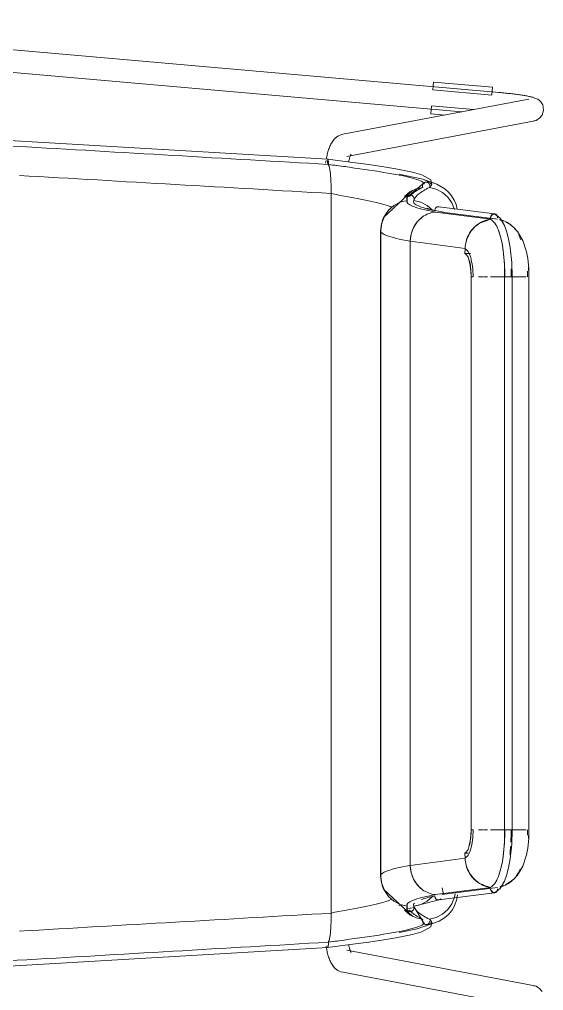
# Model space of a CAD drawing. Header units: millimetres. Extents: x 79795 to 317870, y -36033 to 97293.
# Drawn here: x 228216 to 228495, y 23575 to 24092 of the extents above; entities that cross this region are included whole.
import ezdxf

# ---------------------------------------------------------------- set-up
doc = ezdxf.new("R2010")
doc.units = ezdxf.units.MM
doc.header["$MEASUREMENT"] = 0
doc.layers.add('I-FURN', color=8, linetype='CONTINUOUS', lineweight=9)

msp = doc.modelspace()

# ---------------------------------------------------------------- linework, layer by layer
at = {"layer": 'I-FURN'}
for p, q in [((228471.73, 24053.52), (228028.41, 24092.46)), ((228027.36, 24080.51), (228451.86, 24043.22)), ((228436.54, 24057.05), (228436.72, 24059.09)), ((228436.72, 24059.09), (228468.13, 24056.33)), ((228436.34, 24054.86), (228467.76, 24052.1)), ((228436.36, 24054.98), (228436.54, 24057.05)), ((228467.95, 24054.29), (228467.77, 24052.22)), ((228468.13, 24056.33), (228467.95, 24054.29)), ((228471.89, 24053.5), (228471.73, 24053.52)), ((228472.64, 24053.43), (228471.89, 24053.5)), ((228473.39, 24053.36), (228472.64, 24053.43)), ((228474.14, 24053.29), (228473.39, 24053.36)), ((228474.89, 24053.22), (228474.14, 24053.29)), ((228475.63, 24053.14), (228474.89, 24053.22)), ((228476.36, 24053.06), (228475.63, 24053.14)), ((228477.08, 24052.98), (228476.36, 24053.06)), ((228477.8, 24052.9), (228477.08, 24052.98)), ((228478.51, 24052.82), (228477.8, 24052.9)), ((228479.21, 24052.73), (228478.51, 24052.82)), ((228479.9, 24052.65), (228479.21, 24052.73)), ((228480.57, 24052.56), (228479.9, 24052.65)), ((228481.24, 24052.47), (228480.57, 24052.56)), ((228481.89, 24052.39), (228481.24, 24052.47)), ((228482.52, 24052.3), (228481.89, 24052.39)), ((228487.58, 24050.04), (228388.29, 24031.22)), ((228483.14, 24052.21), (228482.52, 24052.3)), ((228483.74, 24052.11), (228483.14, 24052.21)), ((228484.33, 24052.02), (228483.74, 24052.11)), ((228484.9, 24051.93), (228484.33, 24052.02)), ((228485.45, 24051.84), (228484.9, 24051.93)), ((228485.98, 24051.74), (228485.45, 24051.84)), ((228486.5, 24051.65), (228485.98, 24051.74)), ((228486.99, 24051.55), (228486.5, 24051.65)), ((228487.47, 24051.46), (228486.99, 24051.55)), ((228487.93, 24051.36), (228487.47, 24051.46)), ((228488.37, 24051.26), (228487.93, 24051.36)), ((228488.8, 24051.16), (228488.37, 24051.26)), ((228489.21, 24051.06), (228488.8, 24051.16)), ((228489.62, 24050.95), (228489.21, 24051.06)), ((228490.01, 24050.84), (228489.62, 24050.95)), ((228490.41, 24050.71), (228490.01, 24050.84)), ((228490.81, 24050.57), (228490.41, 24050.71)), ((228491.24, 24050.4), (228490.81, 24050.57)), ((228491.71, 24050.19), (228491.24, 24050.4)), ((228492.27, 24049.88), (228491.71, 24050.19)), ((228492.98, 24049.4), (228492.27, 24049.88)), ((228493.89, 24048.55), (228492.98, 24049.4)), ((228494.93, 24046.89), (228493.89, 24048.55)), ((228435.23, 24042.18), (228435.41, 24044.22)), ((228435.23, 24042.18), (228443.13, 24041.49)), ((228435.41, 24044.22), (228435.59, 24046.29)), ((228458.21, 24044.42), (228435.6, 24046.41)), ((228494.58, 24041.38), (228495.41, 24044.13)), ((228495.41, 24044.13), (228494.93, 24046.89)), ((228380.45, 24018.03), (228048.54, 24037.32)), ((228390.53, 24019.43), (228489.82, 24038.25)), ((228490.23, 24038.33), (228489.82, 24038.25)), ((228490.75, 24038.47), (228490.23, 24038.33)), ((228491.37, 24038.68), (228490.75, 24038.47)), ((228492.17, 24039.06), (228491.37, 24038.68)), ((228493.25, 24039.81), (228492.17, 24039.06)), ((228494.58, 24041.38), (228493.25, 24039.81)), ((228382.28, 24026.51), (228381.99, 24025.97)), ((228382.6, 24027.05), (228382.28, 24026.51)), ((228382.96, 24027.59), (228382.6, 24027.05)), ((228383.36, 24028.12), (228382.96, 24027.59)), ((228383.82, 24028.65), (228383.36, 24028.12)), ((228384.34, 24029.17), (228383.82, 24028.65)), ((228384.93, 24029.68), (228384.34, 24029.17)), ((228385.62, 24030.16), (228384.93, 24029.68)), ((228386.41, 24030.6), (228385.62, 24030.16)), ((228387.31, 24030.96), (228386.41, 24030.6)), ((228388.29, 24031.22), (228387.31, 24030.96)), ((228380.43, 24021.9), (228380.26, 24021.27)), ((228380.61, 24022.51), (228380.43, 24021.9)), ((228380.8, 24023.12), (228380.61, 24022.51)), ((228381.01, 24023.71), (228380.8, 24023.12)), ((228381.23, 24024.29), (228381.01, 24023.71)), ((228381.47, 24024.86), (228381.23, 24024.29)), ((228381.72, 24025.42), (228381.47, 24024.86)), ((228381.99, 24025.97), (228381.72, 24025.42)), ((228379.31, 24016.51), (228379.21, 24015.78)), ((228379.42, 24017.22), (228379.31, 24016.51)), ((228379.66, 24018.62), (228379.54, 24017.93)), ((228379.8, 24019.3), (228379.66, 24018.62)), ((228379.94, 24019.97), (228379.8, 24019.3)), ((228380.09, 24020.62), (228379.94, 24019.97)), ((228380.26, 24021.27), (228380.09, 24020.62)), ((228380.24, 24016.66), (228380.23, 24016.17)), ((228380.23, 24016.17), (228380.24, 24016.66)), ((228380.23, 24016.17), (228380.23, 24015.67)), ((228380.23, 24015.67), (228380.23, 24016.17)), ((228380.24, 24016.66), (228380.26, 24017.12)), ((228380.26, 24017.11), (228380.24, 24016.66)), ((228380.26, 24017.12), (228380.3, 24017.5)), ((228380.3, 24017.49), (228380.26, 24017.11)), ((228380.3, 24017.5), (228380.34, 24017.79)), ((228380.34, 24017.78), (228380.3, 24017.49)), ((228380.39, 24017.97), (228380.34, 24017.78)), ((228380.34, 24017.79), (228380.39, 24017.97)), ((228380.45, 24018.03), (228380.39, 24017.97)), ((228380.39, 24017.97), (228380.45, 24018.03)), ((228380.45, 24018.03), (228392.3, 24016.47)), ((228380.5, 24017.96), (228380.45, 24018.03)), ((228380.45, 24018.03), (228380.5, 24017.96)), ((228380.55, 24017.76), (228380.5, 24017.96)), ((228380.5, 24017.96), (228380.55, 24017.77)), ((228380.55, 24017.77), (228380.59, 24017.47)), ((228380.59, 24017.46), (228380.55, 24017.76)), ((228380.59, 24017.47), (228380.63, 24017.08)), ((228380.63, 24017.08), (228380.59, 24017.46)), ((228380.65, 24016.62), (228380.63, 24017.08)), ((228380.63, 24017.08), (228380.65, 24016.63)), ((228380.65, 24016.63), (228380.66, 24016.13)), ((228380.66, 24016.13), (228380.65, 24016.62)), ((228380.65, 24015.63), (228380.66, 24016.13)), ((228380.66, 24016.13), (228380.65, 24015.64)), ((228391.55, 24016.88), (228391.45, 24016.39)), ((228391.65, 24017.35), (228391.55, 24016.88)), ((228391.76, 24017.8), (228391.65, 24017.35)), ((228391.86, 24018.22), (228391.76, 24017.8)), ((228391.97, 24018.61), (228391.86, 24018.22)), ((228392.08, 24018.98), (228391.97, 24018.61)), ((228392.19, 24019.32), (228392.08, 24018.98)), ((228392.29, 24019.62), (228392.19, 24019.32)), ((228392.39, 24019.89), (228392.29, 24019.62)), ((228392.3, 24016.47), (228402.23, 24015.12)), ((228392.49, 24020.12), (228392.39, 24019.89)), ((228392.58, 24020.31), (228392.49, 24020.12)), ((228392.65, 24020.47), (228392.58, 24020.31)), ((228392.7, 24020.55), (228392.65, 24020.47)), ((228392.74, 24020.63), (228392.7, 24020.55)), ((228392.76, 24020.65), (228392.74, 24020.63)), ((228380.65, 24015.64), (228380.63, 24015.16)), ((228380.63, 24015.16), (228380.65, 24015.63)), ((228381.03, 24014.26), (228380.63, 24015.16)), ((228380.63, 24015.16), (228381.03, 24014.26)), ((228381.4, 24012.51), (228381.03, 24014.26)), ((228381.03, 24014.26), (228381.4, 24012.52)), ((228381.4, 24012.52), (228381.71, 24010.05)), ((228381.71, 24010.02), (228381.4, 24012.51)), ((228402.23, 24015.12), (228410.25, 24013.94)), ((228410.25, 24013.94), (228416.57, 24012.9)), ((228416.57, 24012.9), (228425.59, 24011.1)), ((228425.59, 24011.1), (228430.58, 24009.69)), ((228381.95, 24006.92), (228381.71, 24010.02)), ((228381.71, 24010.02), (228381.95, 24006.97)), ((228382.1, 24003.38), (228381.95, 24006.92)), ((228381.95, 24006.92), (228382.1, 24003.44)), ((228422.43, 24009.19), (228418.36, 24009.92)), ((228430.95, 24007.3), (228422.43, 24009.19)), ((228430.58, 24009.69), (228435.22, 24006.92)), ((228438.57, 24004.62), (228430.95, 24007.3)), ((228432.34, 24005.73), (228432.83, 24005.79)), ((228432.83, 24005.79), (228432.34, 24005.73)), ((228432.83, 24005.79), (228433.31, 24005.71)), ((228433.31, 24005.72), (228432.83, 24005.79)), ((228435.22, 24006.92), (228435.75, 24004.74)), ((228382.16, 23999.61), (228382.1, 24003.38)), ((228382.1, 24003.38), (228382.16, 23999.69)), ((228425.78, 24001.48), (228410.08, 23986.88)), ((228431.97, 24005.59), (228422.56, 23997.47)), ((228424.11, 24000.53), (228427.43, 24002.18)), ((228427.43, 24002.18), (228424.11, 24000.54)), ((228427.43, 24002.18), (228431.05, 24002.97)), ((228431.04, 24002.97), (228427.43, 24002.18)), ((228430.95, 24004.43), (228430.86, 24003.94)), ((228430.86, 24003.94), (228430.89, 24003.44)), ((228430.87, 24003.94), (228430.96, 24004.43)), ((228430.9, 24003.44), (228430.87, 24003.94)), ((228430.89, 24003.44), (228431.04, 24002.97)), ((228431.05, 24002.97), (228430.9, 24003.44)), ((228431.16, 24004.88), (228430.95, 24004.43)), ((228430.96, 24004.43), (228431.16, 24004.88)), ((228431.16, 24004.88), (228431.48, 24005.26)), ((228431.48, 24005.26), (228431.16, 24004.88)), ((228431.48, 24005.26), (228431.88, 24005.55)), ((228431.88, 24005.55), (228431.48, 24005.26)), ((228431.7, 24005.44), (228431.92, 24005.57)), ((228431.88, 24005.55), (228432.34, 24005.73)), ((228432.34, 24005.73), (228431.88, 24005.55)), ((228433.77, 24005.52), (228433.31, 24005.72)), ((228433.31, 24005.71), (228433.77, 24005.52)), ((228433.77, 24005.52), (228434.16, 24005.22)), ((228434.16, 24005.22), (228433.77, 24005.52)), ((228434.16, 24005.22), (228434.47, 24004.83)), ((228434.47, 24004.83), (228434.16, 24005.22)), ((228434.47, 24004.83), (228434.66, 24004.38)), ((228434.66, 24004.38), (228434.47, 24004.83)), ((228434.69, 24003.39), (228434.53, 24002.92)), ((228434.53, 24002.92), (228434.7, 24003.39)), ((228438.16, 24002.01), (228434.53, 24002.92)), ((228434.66, 24004.38), (228434.74, 24003.88)), ((228434.74, 24003.89), (228434.66, 24004.38)), ((228434.74, 24003.88), (228434.69, 24003.39)), ((228434.7, 24003.39), (228434.74, 24003.89)), ((228435.75, 24004.74), (228435.45, 24003.82)), ((228441.48, 24000.27), (228438.16, 24002.01)), ((228442.69, 24002.12), (228438.57, 24004.62)), ((228444.65, 24000.38), (228442.69, 24002.12)), ((228382.16, 23616.21), (228382.16, 23999.61)), ((228382.16, 23999.61), (228382.16, 23616.21)), ((228422.66, 23995.96), (228418.94, 23995.06)), ((228424.11, 24000.54), (228421.27, 23998.14)), ((228421.27, 23998.14), (228424.11, 24000.53)), ((228422.54, 23997.42), (228422.46, 23996.93)), ((228422.46, 23996.92), (228422.54, 23997.41)), ((228422.46, 23996.93), (228422.49, 23996.43)), ((228422.5, 23996.43), (228422.46, 23996.92)), ((228422.49, 23996.43), (228422.66, 23995.96)), ((228422.66, 23995.96), (228422.5, 23996.43)), ((228422.74, 23997.87), (228422.54, 23997.42)), ((228422.54, 23997.41), (228422.74, 23997.86)), ((228422.69, 23997.77), (228422.64, 23994.89)), ((228422.74, 23997.86), (228423.06, 23998.25)), ((228423.05, 23998.25), (228422.74, 23997.87)), ((228423.46, 23998.54), (228423.05, 23998.25)), ((228423.06, 23998.25), (228423.46, 23998.54)), ((228423.46, 23998.54), (228423.92, 23998.73)), ((228423.92, 23998.73), (228423.46, 23998.54)), ((228423.92, 23998.73), (228424.41, 23998.8)), ((228424.41, 23998.8), (228423.92, 23998.73)), ((228424.41, 23998.8), (228424.9, 23998.73)), ((228424.9, 23998.73), (228424.41, 23998.8)), ((228424.9, 23998.73), (228425.36, 23998.54)), ((228425.36, 23998.54), (228424.9, 23998.73)), ((228425.36, 23998.54), (228425.76, 23998.25)), ((228425.76, 23998.25), (228425.36, 23998.54)), ((228425.76, 23998.25), (228426.08, 23997.86)), ((228426.08, 23997.87), (228425.76, 23998.25)), ((228426.28, 23997.42), (228426.08, 23997.87)), ((228426.08, 23997.86), (228426.28, 23997.41)), ((228426.32, 23996.43), (228426.16, 23995.96)), ((228426.16, 23995.96), (228426.32, 23996.43)), ((228429.88, 23995.06), (228426.16, 23995.96)), ((228426.45, 23996.64), (228426.27, 23996.2)), ((228426.36, 23996.93), (228426.28, 23997.42)), ((228426.28, 23997.41), (228426.36, 23996.92)), ((228426.32, 23996.43), (228426.36, 23996.93)), ((228426.36, 23996.92), (228426.32, 23996.43)), ((228444.31, 23997.79), (228441.48, 24000.27)), ((228446.48, 23994.71), (228444.31, 23997.79)), ((228446.33, 23998.41), (228444.65, 24000.38)), ((228447.71, 23996.21), (228446.33, 23998.41)), ((228448.74, 23993.84), (228447.71, 23996.21)), ((228412.67, 23990.8), (228410.5, 23987.67)), ((228410.51, 23987.66), (228412.68, 23990.8)), ((228415.55, 23993.31), (228412.67, 23990.8)), ((228412.68, 23990.8), (228415.55, 23993.31)), ((228415.55, 23993.31), (228418.94, 23995.06)), ((228418.94, 23995.06), (228415.55, 23993.31)), ((228433.27, 23993.31), (228429.88, 23995.06)), ((228433.24, 23991.8), (228435.68, 23991.05)), ((228436.15, 23990.8), (228433.27, 23993.31)), ((228435.68, 23991.05), (228441.97, 23989.67)), ((228437.53, 23991.28), (228437.45, 23990.78)), ((228437.45, 23990.78), (228437.48, 23990.29)), ((228437.72, 23991.73), (228437.53, 23991.28)), ((228438.02, 23992.11), (228437.72, 23991.73)), ((228438.29, 23992.33), (228438.02, 23992.11)), ((228438.84, 23992.59), (228438.4, 23992.4)), ((228439.31, 23992.66), (228438.84, 23992.59)), ((228439.78, 23992.6), (228439.31, 23992.66)), ((228439.55, 23992.65), (228469.32, 23988.79)), ((228440.22, 23992.41), (228439.78, 23992.6)), ((228447.88, 23991.19), (228446.48, 23994.71)), ((228449.4, 23991.33), (228448.74, 23993.84)), ((228410.68, 23987.98), (228408.95, 23983.52)), ((228410.5, 23987.67), (228409.14, 23984.1)), ((228409.14, 23984.1), (228410.51, 23987.66)), ((228410.08, 23986.88), (228409.38, 23984.96)), ((228430.88, 23987.19), (228428.14, 23984.7)), ((228437.64, 23989.82), (228467.34, 23985.97)), ((228441.19, 23989.8), (228470.88, 23985.95)), ((228464.91, 23986.72), (228469.69, 23986.1)), ((228469.82, 23988.43), (228472.21, 23986.54)), ((228472.21, 23986.54), (228474.51, 23982.71)), ((228408.95, 23983.52), (228408.51, 23979.77)), ((228409.14, 23984.1), (228408.66, 23980.31)), ((228408.66, 23635.52), (228408.66, 23980.31)), ((228408.66, 23980.31), (228408.66, 23635.52)), ((228408.67, 23980.31), (228409.14, 23984.1)), ((228426.06, 23981.59), (228424.74, 23978.04)), ((228428.14, 23984.7), (228426.06, 23981.59)), ((228471.56, 23979.5), (228471.37, 23980.01)), ((228474.51, 23982.71), (228475.7, 23979.55)), ((228475.31, 23984.41), (228477.58, 23983.08)), ((228477.58, 23983.08), (228479.65, 23981.41)), ((228479.65, 23981.41), (228481.49, 23979.43)), ((228408.51, 23979.77), (228408.51, 23674.97)), ((228424.74, 23978.04), (228424.26, 23974.27)), ((228472.43, 23976.67), (228471.56, 23979.5)), ((228473.24, 23973.17), (228472.43, 23976.67)), ((228475.7, 23979.55), (228476.78, 23975.5)), ((228476.78, 23975.5), (228477.65, 23970.79)), ((228481.49, 23979.43), (228484.36, 23974.71)), ((228424.26, 23974.27), (228453.54, 23970.41)), ((228424.26, 23641.56), (228424.26, 23974.27)), ((228424.26, 23974.27), (228424.26, 23641.56)), ((228453.54, 23970.41), (228453.47, 23967.69)), ((228474.07, 23967.74), (228473.24, 23973.17)), ((228477.65, 23970.79), (228478.45, 23962.9)), ((228484.36, 23974.71), (228486.38, 23968.56)), ((228456.48, 23967.69), (228453.47, 23967.69)), ((228453.47, 23967.69), (228454.33, 23967.05)), ((228454.33, 23967.05), (228455.12, 23965.7)), ((228455.12, 23965.7), (228455.79, 23963.72)), ((228474.55, 23961.75), (228474.07, 23967.74)), ((228486.38, 23968.56), (228487.03, 23965.07)), ((228487.03, 23965.07), (228487.55, 23959.86)), ((228455.79, 23963.72), (228456.3, 23961.23)), ((228456.3, 23961.23), (228456.62, 23958.38)), ((228474.63, 23955.34), (228474.55, 23961.75)), ((228478.45, 23962.9), (228478.59, 23955.34)), ((228487.55, 23959.86), (228487.63, 23955.34)), ((228456.62, 23958.38), (228456.73, 23955.34)), ((228456.73, 23955.34), (228456.73, 23660.49)), ((228456.79, 23660.49), (228456.79, 23955.34)), ((228460.64, 23955.34), (228463.11, 23955.34)), ((228463.63, 23955.34), (228465.47, 23955.34)), ((228467.1, 23955.34), (228470.65, 23955.34)), ((228474.66, 23955.34), (228470.85, 23955.34)), ((228470.85, 23955.34), (228474.66, 23955.34)), ((228474.63, 23955.34), (228474.63, 23660.49)), ((228474.74, 23955.34), (228474.64, 23955.34)), ((228474.64, 23955.34), (228478.59, 23955.34)), ((228474.97, 23955.34), (228474.74, 23955.34)), ((228475.3, 23955.34), (228474.97, 23955.34)), ((228475.71, 23955.34), (228475.3, 23955.34)), ((228476.19, 23955.34), (228475.71, 23955.34)), ((228476.69, 23955.34), (228476.19, 23955.34)), ((228477.18, 23955.34), (228476.69, 23955.34)), ((228477.63, 23955.34), (228477.18, 23955.34)), ((228478.02, 23955.34), (228477.63, 23955.34)), ((228478.33, 23955.34), (228478.02, 23955.34)), ((228478.52, 23955.34), (228478.33, 23955.34)), ((228481.38, 23955.34), (228478.35, 23955.34)), ((228478.35, 23955.34), (228481.36, 23955.34)), ((228478.59, 23955.34), (228478.52, 23955.34)), ((228478.59, 23660.49), (228478.59, 23955.34)), ((228481.53, 23955.34), (228484.11, 23955.34)), ((228484.39, 23955.34), (228486.14, 23955.34)), ((228487.33, 23955.34), (228487.61, 23955.34)), ((228487.63, 23955.34), (228487.46, 23955.34)), ((228487.63, 23660.49), (228487.63, 23955.34)), ((228408.51, 23674.97), (228408.51, 23636.06)), ((228456.73, 23660.49), (228456.62, 23657.45)), ((228463.11, 23660.49), (228460.64, 23660.49)), ((228465.47, 23660.49), (228463.63, 23660.49)), ((228470.65, 23660.49), (228467.1, 23660.49)), ((228470.85, 23660.49), (228474.66, 23660.49)), ((228474.66, 23660.49), (228470.85, 23660.49)), ((228474.55, 23654.26), (228474.63, 23660.49)), ((228474.74, 23660.49), (228474.97, 23660.49)), ((228478.59, 23660.49), (228474.74, 23660.49)), ((228474.97, 23660.49), (228475.3, 23660.49)), ((228475.3, 23660.49), (228475.71, 23660.49)), ((228475.71, 23660.49), (228476.19, 23660.49)), ((228476.19, 23660.49), (228476.69, 23660.49)), ((228476.69, 23660.49), (228477.18, 23660.49)), ((228477.18, 23660.49), (228477.63, 23660.49)), ((228477.63, 23660.49), (228478.02, 23660.49)), ((228478.02, 23660.49), (228478.33, 23660.49)), ((228478.33, 23660.49), (228478.52, 23660.49)), ((228478.35, 23660.49), (228481.38, 23660.49)), ((228481.36, 23660.49), (228478.35, 23660.49)), ((228478.45, 23652.93), (228478.59, 23660.49)), ((228478.52, 23660.49), (228478.59, 23660.49)), ((228484.11, 23660.49), (228481.53, 23660.49)), ((228486.14, 23660.49), (228484.39, 23660.49)), ((228487.61, 23660.49), (228487.33, 23660.49)), ((228487.46, 23660.49), (228487.63, 23660.49)), ((228487.55, 23655.97), (228487.63, 23660.49)), ((228456.3, 23654.6), (228455.79, 23652.11)), ((228456.62, 23657.45), (228456.3, 23654.6)), ((228474.02, 23647.7), (228474.55, 23654.26)), ((228487.03, 23650.76), (228487.55, 23655.97)), ((228454.33, 23648.77), (228453.47, 23648.13)), ((228455.12, 23650.12), (228454.33, 23648.77)), ((228455.79, 23652.11), (228455.12, 23650.12)), ((228477.65, 23645.04), (228478.45, 23652.93)), ((228486.38, 23647.26), (228487.03, 23650.76)), ((228453.54, 23645.42), (228424.26, 23641.56)), ((228453.47, 23648.13), (228455.14, 23648.13)), ((228453.47, 23648.13), (228453.54, 23645.42)), ((228472.46, 23639.25), (228473.43, 23643.69)), ((228473.43, 23643.69), (228474.02, 23647.7)), ((228476.78, 23640.32), (228477.65, 23645.04)), ((228484.36, 23641.11), (228486.38, 23647.26)), ((228424.26, 23641.56), (228424.74, 23637.79)), ((228471.37, 23635.82), (228472.46, 23639.25)), ((228475.7, 23636.28), (228476.78, 23640.32)), ((228481.49, 23636.4), (228484.36, 23641.11)), ((228408.95, 23632.31), (228408.51, 23636.06)), ((228408.66, 23635.52), (228409.14, 23631.73)), ((228409.14, 23631.73), (228408.67, 23635.52)), ((228424.74, 23637.79), (228426.06, 23634.24)), ((228426.06, 23634.24), (228428.14, 23631.13)), ((228472.21, 23629.28), (228474.51, 23633.11)), ((228474.51, 23633.11), (228475.7, 23636.28)), ((228477.58, 23632.75), (228479.65, 23634.42)), ((228479.65, 23634.42), (228481.49, 23636.4)), ((228410.68, 23627.85), (228408.95, 23632.31)), ((228410.51, 23628.16), (228409.14, 23631.73)), ((228409.14, 23631.73), (228410.5, 23628.16)), ((228410.08, 23628.95), (228409.38, 23630.87)), ((228425.78, 23614.35), (228410.08, 23628.95)), ((228410.5, 23628.16), (228412.67, 23625.02)), ((228412.68, 23625.03), (228410.51, 23628.16)), ((228428.14, 23631.13), (228430.88, 23628.64)), ((228437.64, 23626.01), (228467.34, 23629.85)), ((228470.88, 23629.88), (228441.19, 23626.03)), ((228441.97, 23626.15), (228441.28, 23629.65)), ((228464.91, 23629.1), (228467.35, 23629.42)), ((228469.82, 23627.39), (228472.21, 23629.28)), ((228475.31, 23631.42), (228477.58, 23632.75)), ((228412.67, 23625.02), (228415.55, 23622.52)), ((228415.55, 23622.52), (228412.68, 23625.03)), ((228439.62, 23623.19), (228428.01, 23620.23)), ((228433.27, 23622.52), (228436.15, 23625.02)), ((228437.48, 23625.54), (228437.45, 23625.04)), ((228437.45, 23625.04), (228437.53, 23624.55)), ((228437.53, 23624.55), (228437.72, 23624.1)), ((228437.72, 23624.1), (228438.02, 23623.72)), ((228438.02, 23623.72), (228438.4, 23623.42)), ((228438.4, 23623.42), (228438.84, 23623.23)), ((228438.84, 23623.23), (228439.31, 23623.17)), ((228439.31, 23623.17), (228439.78, 23623.23)), ((228469.32, 23627.04), (228439.55, 23623.18)), ((228439.78, 23623.23), (228440.22, 23623.42)), ((228440.22, 23623.42), (228440.61, 23623.71)), ((228446.48, 23621.12), (228447.88, 23624.63)), ((228448.25, 23626.38), (228447.88, 23624.64)), ((228447.88, 23624.63), (228448.25, 23626.38)), ((228447.93, 23620.04), (228449.22, 23623.64)), ((228449.22, 23623.64), (228449.51, 23625.91)), ((228418.94, 23620.77), (228415.55, 23622.52)), ((228415.55, 23622.52), (228418.94, 23620.76)), ((228418.94, 23620.76), (228422.66, 23619.87)), ((228424.11, 23615.3), (228421.27, 23617.69)), ((228421.27, 23617.69), (228424.11, 23615.28)), ((228422.46, 23618.9), (228422.5, 23619.4)), ((228422.49, 23619.4), (228422.46, 23618.9)), ((228422.54, 23618.41), (228422.46, 23618.9)), ((228422.46, 23618.9), (228422.54, 23618.41)), ((228422.66, 23619.87), (228422.49, 23619.4)), ((228422.5, 23619.4), (228422.66, 23619.87)), ((228422.74, 23617.96), (228422.54, 23618.41)), ((228422.54, 23618.41), (228422.74, 23617.96)), ((228422.56, 23618.36), (228426.45, 23619.19)), ((228422.69, 23618.06), (228422.64, 23620.94)), ((228423.06, 23617.58), (228422.74, 23617.96)), ((228422.74, 23617.96), (228423.05, 23617.58)), ((228423.46, 23617.29), (228423.06, 23617.58)), ((228425.76, 23617.58), (228425.36, 23617.29)), ((228426.08, 23617.96), (228425.76, 23617.58)), ((228425.76, 23617.58), (228426.08, 23617.96)), ((228426.28, 23618.41), (228426.08, 23617.96)), ((228426.08, 23617.96), (228426.28, 23618.41)), ((228428.01, 23620.23), (228426.14, 23619.9)), ((228426.16, 23619.87), (228429.88, 23620.76)), ((228426.16, 23619.87), (228426.32, 23619.4)), ((228426.32, 23619.4), (228426.16, 23619.87)), ((228431.97, 23610.23), (228426.27, 23619.62)), ((228426.36, 23618.9), (228426.28, 23618.41)), ((228426.28, 23618.41), (228426.36, 23618.9)), ((228426.32, 23619.4), (228426.36, 23618.9)), ((228426.36, 23618.9), (228426.32, 23619.4)), ((228429.88, 23620.76), (228433.27, 23622.52)), ((228441.48, 23615.55), (228444.31, 23618.04)), ((228444.31, 23618.04), (228446.48, 23621.12)), ((228444.81, 23615.6), (228446.58, 23617.77)), ((228446.58, 23617.77), (228447.93, 23620.04)), ((228381.95, 23608.91), (228382.1, 23612.45)), ((228382.1, 23612.45), (228382.16, 23616.21)), ((228382.16, 23616.14), (228382.1, 23612.44)), ((228423.05, 23617.58), (228423.46, 23617.28)), ((228423.92, 23617.1), (228423.46, 23617.29)), ((228423.46, 23617.28), (228423.92, 23617.09)), ((228424.41, 23617.03), (228423.92, 23617.1)), ((228423.92, 23617.09), (228424.41, 23617.03)), ((228427.43, 23613.65), (228424.11, 23615.29)), ((228424.11, 23615.28), (228427.43, 23613.64)), ((228424.9, 23617.1), (228424.41, 23617.03)), ((228424.41, 23617.03), (228424.9, 23617.09)), ((228425.36, 23617.29), (228424.9, 23617.1)), ((228424.9, 23617.09), (228425.36, 23617.28)), ((228425.36, 23617.28), (228425.76, 23617.58)), ((228431.05, 23612.86), (228427.43, 23613.65)), ((228427.43, 23613.64), (228431.04, 23612.86)), ((228431.04, 23612.86), (228430.89, 23612.39)), ((228430.9, 23612.39), (228431.05, 23612.86)), ((228434.53, 23612.91), (228438.16, 23613.81)), ((228434.53, 23612.91), (228434.69, 23612.44)), ((228434.7, 23612.44), (228434.53, 23612.91)), ((228438.16, 23613.81), (228441.48, 23615.55)), ((228439.74, 23611.8), (228442.56, 23613.61)), ((228442.56, 23613.61), (228444.81, 23615.6)), ((228381.71, 23605.81), (228381.95, 23608.91)), ((228381.95, 23608.86), (228381.71, 23605.8)), ((228382.1, 23612.38), (228381.95, 23608.91)), ((228418.36, 23605.9), (228428.02, 23607.81)), ((228428.02, 23607.81), (228439.74, 23611.8)), ((228430.58, 23606.13), (228435.22, 23608.9)), ((228430.89, 23612.39), (228430.86, 23611.89)), ((228430.86, 23611.89), (228430.95, 23611.39)), ((228430.87, 23611.89), (228430.9, 23612.39)), ((228430.96, 23611.4), (228430.87, 23611.89)), ((228430.95, 23611.39), (228431.16, 23610.94)), ((228431.16, 23610.95), (228430.96, 23611.4)), ((228431.48, 23610.57), (228431.16, 23610.95)), ((228431.16, 23610.94), (228431.48, 23610.57)), ((228431.88, 23610.28), (228431.48, 23610.57)), ((228431.48, 23610.57), (228431.88, 23610.28)), ((228432.34, 23610.1), (228431.88, 23610.28)), ((228431.88, 23610.28), (228432.34, 23610.09)), ((228432.83, 23610.04), (228432.34, 23610.1)), ((228432.34, 23610.09), (228432.83, 23610.03)), ((228433.31, 23610.11), (228432.83, 23610.04)), ((228432.83, 23610.03), (228433.31, 23610.11)), ((228433.77, 23610.31), (228433.31, 23610.11)), ((228433.31, 23610.11), (228433.77, 23610.3)), ((228434.16, 23610.61), (228433.77, 23610.31)), ((228433.77, 23610.3), (228434.16, 23610.6)), ((228434.47, 23610.99), (228434.16, 23610.61)), ((228434.16, 23610.6), (228434.47, 23610.99)), ((228434.66, 23611.45), (228434.47, 23610.99)), ((228434.47, 23610.99), (228434.66, 23611.45)), ((228434.74, 23611.94), (228434.66, 23611.45)), ((228434.66, 23611.45), (228434.74, 23611.94)), ((228435.22, 23608.9), (228435.75, 23611.09)), ((228435.75, 23611.09), (228435.45, 23612)), ((228381.03, 23601.57), (228381.4, 23603.31)), ((228381.4, 23603.3), (228381.03, 23601.57)), ((228381.4, 23603.31), (228381.71, 23605.81)), ((228381.71, 23605.77), (228381.4, 23603.31)), ((228410.25, 23601.89), (228416.57, 23602.93)), ((228416.57, 23602.93), (228425.59, 23604.73)), ((228425.59, 23604.73), (228430.58, 23606.13)), ((228380.45, 23597.8), (228048.54, 23578.51)), ((228379.54, 23597.9), (228379.42, 23598.61)), ((228379.66, 23597.21), (228379.54, 23597.9)), ((228379.8, 23596.53), (228379.66, 23597.21)), ((228380.26, 23598.72), (228380.3, 23598.34)), ((228380.3, 23598.33), (228380.26, 23598.71)), ((228380.3, 23598.34), (228380.34, 23598.05)), ((228380.34, 23598.04), (228380.3, 23598.33)), ((228380.39, 23597.86), (228380.45, 23597.8)), ((228380.45, 23597.8), (228380.39, 23597.86)), ((228380.45, 23597.8), (228392.3, 23599.35)), ((228380.55, 23598.06), (228380.59, 23598.36)), ((228380.59, 23598.36), (228380.55, 23598.06)), ((228380.59, 23598.36), (228380.63, 23598.75)), ((228380.63, 23598.75), (228380.59, 23598.36)), ((228380.63, 23600.66), (228381.03, 23601.57)), ((228381.03, 23601.57), (228380.63, 23600.66)), ((228380.65, 23600.19), (228380.63, 23600.66)), ((228380.63, 23600.66), (228380.65, 23600.19)), ((228380.63, 23598.75), (228380.65, 23599.2)), ((228380.65, 23599.2), (228380.63, 23598.75)), ((228380.66, 23599.7), (228380.65, 23600.19)), ((228380.65, 23600.19), (228380.66, 23599.69)), ((228380.65, 23599.2), (228380.66, 23599.7)), ((228380.66, 23599.69), (228380.65, 23599.2)), ((228391.55, 23598.94), (228391.45, 23599.44)), ((228391.65, 23598.47), (228391.55, 23598.94)), ((228391.76, 23598.03), (228391.65, 23598.47)), ((228391.86, 23597.61), (228391.76, 23598.03)), ((228391.97, 23597.21), (228391.86, 23597.61)), ((228392.08, 23596.85), (228391.97, 23597.21)), ((228392.3, 23599.35), (228402.23, 23600.71)), ((228402.23, 23600.71), (228410.25, 23601.89)), ((228379.94, 23595.86), (228379.8, 23596.53)), ((228380.09, 23595.2), (228379.94, 23595.86)), ((228380.26, 23594.56), (228380.09, 23595.2)), ((228380.43, 23593.93), (228380.26, 23594.56)), ((228380.61, 23593.31), (228380.43, 23593.93)), ((228380.8, 23592.71), (228380.61, 23593.31)), ((228381.01, 23592.12), (228380.8, 23592.71)), ((228381.23, 23591.54), (228381.01, 23592.12)), ((228489.82, 23577.58), (228390.53, 23596.4)), ((228392.19, 23596.51), (228392.08, 23596.85)), ((228392.29, 23596.21), (228392.19, 23596.51)), ((228392.39, 23595.94), (228392.29, 23596.21)), ((228392.49, 23595.71), (228392.39, 23595.94)), ((228392.58, 23595.51), (228392.49, 23595.71)), ((228392.65, 23595.36), (228392.58, 23595.51)), ((228392.7, 23595.27), (228392.65, 23595.36)), ((228392.74, 23595.2), (228392.7, 23595.27)), ((228392.76, 23595.18), (228392.74, 23595.2)), ((228381.47, 23590.97), (228381.23, 23591.54)), ((228381.72, 23590.4), (228381.47, 23590.97)), ((228381.99, 23589.85), (228381.72, 23590.4)), ((228382.28, 23589.32), (228381.99, 23589.85)), ((228382.6, 23588.78), (228382.28, 23589.32)), ((228382.96, 23588.24), (228382.6, 23588.78)), ((228383.36, 23587.71), (228382.96, 23588.24)), ((228383.82, 23587.18), (228383.36, 23587.71)), ((228384.34, 23586.66), (228383.82, 23587.18)), ((228384.93, 23586.15), (228384.34, 23586.66)), ((228385.62, 23585.66), (228384.93, 23586.15)), ((228386.41, 23585.23), (228385.62, 23585.66)), ((228387.31, 23584.86), (228386.41, 23585.23)), ((228388.29, 23584.61), (228387.31, 23584.86)), ((228388.29, 23584.61), (228487.58, 23565.79)), ((228490.23, 23577.49), (228489.82, 23577.58)), ((228490.75, 23577.36), (228490.23, 23577.49)), ((228491.37, 23577.14), (228490.75, 23577.36)), ((228492.17, 23576.77), (228491.37, 23577.14)), ((228493.25, 23576.02), (228492.17, 23576.77)), ((228494.58, 23574.44), (228493.25, 23576.02))]:
    msp.add_line(p, q, dxfattribs=at)
for centre, major_axis, ratio, start_param, end_param in [((228439.32, 23990.7), (0, 1.96), 0.955139, 5.775592, 8.064923), ((228439.33, 23974.14), (0, 15.78), 0.955139, 0.595876, 1.562553), ((228439.33, 23974.14), (0, 15.78), 0.955139, 0.354206, 0.595753), ((228439.33, 23974.14), (0, 15.78), 0.955139, 0.112537, 0.354036), ((228471.88, 23955.34), (-15.75, 0), 0.000004, 5.8107, 5.99294), ((228483.35, 23955.34), (0, 12.4), 0.287441, 4.712389, 4.950404), ((228471.88, 23660.49), (-15.75, 0), 0.000004, 0.290246, 0.472486), ((228483.35, 23660.49), (0, 12.4), 0.287441, 4.492176, 4.712389), ((228439.33, 23641.69), (0, 15.78), 0.955139, 1.579038, 2.545717), ((228439.33, 23641.69), (0, 15.78), 0.955139, 2.545839, 2.787386), ((228439.33, 23641.69), (0, 15.78), 0.955139, 2.787556, 3.029056), ((228439.32, 23625.13), (0, 1.96), 0.955139, 1.359855, 3.903556)]:
    msp.add_ellipse(centre, major_axis=major_axis, ratio=ratio, start_param=start_param, end_param=end_param, dxfattribs=at)
for points in [[(228048.64, 24034.48), (228104.04, 24031.26), (228214.8, 24024.82), (228325.4, 24018.38), (228380.63, 24015.16)], [(228389.8, 24013.99), (228386.77, 24014.37), (228383.71, 24014.76), (228380.65, 24015.15)], [(228215.92, 24009.28), (228271.38, 24006.08), (228326.8, 24002.89), (228382.16, 23999.69)], [(228437.64, 23989.82), (228432.14, 23990.84), (228424.08, 23992.89), (228422.11, 23994.93), (228422.66, 23995.96)], [(228467.34, 23985.97), (228466.1, 23985.83), (228463.72, 23985.24), (228460.38, 23983.48), (228457.54, 23980.95), (228455.35, 23977.81), (228453.94, 23974.2), (228453.58, 23971.7), (228453.54, 23970.41)], [(228461.83, 23983.99), (228463.09, 23984.69), (228464.45, 23985.09), (228465.84, 23985.43)], [(228467.19, 23986.24), (228467.17, 23986.32), (228467.15, 23986.48), (228467.15, 23986.65), (228467.16, 23986.73)], [(228467.33, 23985.77), (228468.06, 23985.42), (228469.46, 23984.11), (228471.36, 23980.41), (228472.89, 23975.34), (228474, 23969.19), (228474.63, 23962.34), (228474.7, 23957.69), (228474.66, 23955.34)], [(228472.29, 23985.49), (228472.95, 23985.33), (228473.6, 23985.13), (228474.23, 23984.89)], [(228408.67, 23980.31), (228408.57, 23980.13), (228408.51, 23979.95), (228408.51, 23979.77)], [(228483.19, 23974.94), (228482.93, 23975.9), (228482.58, 23976.83), (228482.15, 23977.72)], [(228453.55, 23970.16), (228454.67, 23969.91), (228456.83, 23966.52), (228457.8, 23959.13), (228457.86, 23955.34)], [(228456.78, 23956.18), (228456.72, 23958.96), (228456.45, 23962.1), (228455.84, 23963.72)], [(228478.04, 23959.6), (228478.08, 23958.19), (228478.09, 23956.77), (228478.06, 23955.34)], [(228487.32, 23960.31), (228487.47, 23958.73), (228487.55, 23957.05), (228487.54, 23955.34)], [(228457.86, 23660.49), (228457.83, 23658.59), (228457.57, 23654.86), (228456.61, 23650.06), (228455.21, 23646.74), (228454.11, 23645.79), (228453.55, 23645.67)], [(228455.84, 23652.11), (228456.39, 23654.17), (228456.67, 23656.88), (228456.77, 23659.65)], [(228478.06, 23660.49), (228478.1, 23658.27), (228478.07, 23656.07), (228477.96, 23653.89)], [(228487.54, 23660.49), (228487.55, 23658.91), (228487.47, 23657.41), (228487.33, 23655.98)], [(228477.82, 23651.68), (228477.71, 23650.2), (228477.56, 23648.75), (228477.38, 23647.34)], [(228453.54, 23645.42), (228453.58, 23644.12), (228453.94, 23641.62), (228455.35, 23638.02), (228457.54, 23634.88), (228460.38, 23632.35), (228463.72, 23630.58), (228466.1, 23630), (228467.34, 23629.85)], [(228408.51, 23636.06), (228408.51, 23635.88), (228408.57, 23635.7), (228408.67, 23635.52)], [(228471.3, 23635.65), (228470.73, 23634.19), (228469.46, 23631.72), (228468.06, 23630.41), (228467.33, 23630.06)], [(228465.82, 23630.31), (228464.44, 23630.63), (228463.07, 23631.13), (228461.81, 23631.83)], [(228474.22, 23630.94), (228473.57, 23630.69), (228472.89, 23630.52), (228472.21, 23630.38)], [(228437.64, 23626.01), (228432.14, 23624.99), (228424.08, 23622.94), (228422.11, 23620.89), (228422.66, 23619.87)], [(228437.52, 23625.31), (228434.55, 23624.68), (228431.76, 23624.04), (228430.09, 23623.41)], [(228419.6, 23620.43), (228419.13, 23620.37), (228418.66, 23620.32), (228418.19, 23620.26)], [(228426.58, 23621.51), (228426.01, 23620.96), (228425.87, 23620.42), (228426.16, 23619.87)], [(228382.16, 23616.14), (228326.8, 23612.94), (228271.38, 23609.74), (228215.92, 23606.55)], [(228048.64, 23581.34), (228104.04, 23584.56), (228214.8, 23591), (228325.4, 23597.44), (228380.63, 23600.66)], [(228390, 23601.86), (228386.9, 23601.47), (228383.77, 23601.07), (228380.65, 23600.68)]]:
    msp.add_open_spline(points, degree=3, dxfattribs=at)
for points, knots in [([(228431.93, 24004.8), (228431.73, 24005.2), (228430.13, 24006.63), (228421.83, 24009.06), (228403.4, 24012.11), (228388.18, 24014.15), (228380.63, 24015.16)], [0.1500588, 0.1500588, 0.1500588, 0.1500588, 0.25, 0.5, 0.75, 1, 1, 1, 1]), ([(228434.53, 24002.92), (228436.09, 24003.94), (228435.86, 24005.22), (228432.83, 24006.51), (228432.11, 24006.76)], [0, 0, 0, 0, 0.25, 0.3133981, 0.3133981, 0.3133981, 0.3133981]), ([(228423.92, 23998.09), (228424.31, 23998.54), (228425.98, 24000.17), (228428.64, 24001.8), (228431.05, 24002.97)], [0.303693, 0.303693, 0.303693, 0.303693, 0.5, 1, 1, 1, 1]), ([(228426.45, 23996.64), (228426.91, 23997.57), (228428.7, 23999.66), (228432.13, 24001.76), (228434.53, 24002.92)], [0.0974621, 0.0974621, 0.0974621, 0.0974621, 0.5, 1, 1, 1, 1]), ([(228382.16, 23999.61), (228387.55, 23998.64), (228398.33, 23996.69), (228409.04, 23994.26), (228413.29, 23992.8), (228414.44, 23992.31)], [0, 0, 0, 0, 0.25, 0.5, 0.625, 0.625, 0.625, 0.625]), ([(228437.52, 23990.51), (228433.82, 23991.31), (228427.35, 23993.12), (228425.62, 23994.93), (228426.16, 23995.96)], [0.1131048, 0.1131048, 0.1131048, 0.1131048, 0.5, 1, 1, 1, 1]), ([(228470.92, 23986.83), (228470.93, 23986.97), (228470.91, 23987.19), (228470.84, 23987.48), (228470.75, 23987.75), (228470.56, 23988.07), (228470.27, 23988.39), (228469.92, 23988.62), (228469.57, 23988.76), (228469.26, 23988.8), (228468.98, 23988.81), (228468.72, 23988.77), (228468.47, 23988.7), (228468.21, 23988.59), (228467.9, 23988.4), (228467.58, 23988.07), (228467.34, 23987.68), (228467.23, 23987.32), (228467.15, 23986.95), (228467.16, 23986.51), (228467.26, 23986.15), (228467.34, 23985.97)], [0.1111111, 0.1111111, 0.1111111, 0.1111111, 0.1666667, 0.1944444, 0.2222222, 0.2777778, 0.3333333, 0.3888889, 0.4444444, 0.4791667, 0.5138889, 0.5486111, 0.5833333, 0.6180556, 0.6527778, 0.7222222, 0.7916667, 0.8263889, 0.8611111, 0.9305556, 1, 1, 1, 1]), ([(228467.25, 23987.22), (228467.29, 23987.34), (228467.39, 23987.57), (228467.67, 23987.99), (228468.21, 23988.44), (228469.08, 23988.7), (228469.87, 23988.47), (228470.38, 23988.07), (228470.67, 23987.69), (228470.86, 23987.23), (228470.9, 23986.9), (228470.91, 23986.73)], [-0.8125, -0.8125, -0.8125, -0.8125, -0.765625, -0.71875, -0.625, -0.5, -0.375, -0.3125, -0.25, -0.1875, -0.125, -0.125, -0.125, -0.125]), ([(228481.01, 23979.69), (228480.74, 23980.09), (228479.7, 23981.46), (228477.53, 23983.47), (228474.68, 23985.08), (228472.74, 23985.55), (228471.98, 23985.71)], [0.434972, 0.434972, 0.434972, 0.434972, 0.5, 0.6666667, 0.8333333, 0.9407177, 0.9407177, 0.9407177, 0.9407177]), ([(228454.09, 23973.94), (228454.42, 23975.18), (228455.84, 23978.7), (228458.31, 23982), (228460.46, 23983.14)], [-0.8333333, -0.8333333, -0.8333333, -0.8333333, -0.6666667, -0.3333333, -0.3333333, -0.3333333, -0.3333333]), ([(228408.51, 23979.77), (228408.51, 23978.94), (228410.9, 23977.11), (228418.54, 23975.28), (228424.26, 23974.27)], [0.0892846, 0.0892846, 0.0892846, 0.0892846, 0.5, 1, 1, 1, 1]), ([(228474.66, 23660.49), (228474.7, 23658.14), (228474.63, 23653.49), (228474, 23646.64), (228472.91, 23640.53), (228471.9, 23637.32), (228471.36, 23635.83)], [0.0000052, 0.0000052, 0.0000052, 0.0000052, 0.1666667, 0.3333333, 0.5, 0.6602535, 0.6602535, 0.6602535, 0.6602535]), ([(228424.26, 23641.56), (228418.54, 23640.55), (228410.9, 23638.72), (228408.51, 23636.89), (228408.51, 23636.06)], [0, 0, 0, 0, 0.5, 0.9107153, 0.9107153, 0.9107153, 0.9107153]), ([(228460.46, 23632.69), (228458.41, 23634.12), (228455.9, 23637.07), (228454.34, 23640.64), (228454.09, 23641.88)], [-0.6666667, -0.6666667, -0.6666667, -0.6666667, -0.3333333, -0.1666667, -0.1666667, -0.1666667, -0.1666667]), ([(228480.76, 23635.78), (228481.29, 23636.51), (228482.01, 23637.76), (228482.64, 23639.09), (228482.84, 23639.61)], [0.5455526, 0.5455526, 0.5455526, 0.5455526, 0.6666667, 0.739481, 0.739481, 0.739481, 0.739481]), ([(228472.09, 23630.09), (228472.83, 23630.25), (228474.7, 23630.81), (228477.53, 23632.35), (228479.36, 23634.03), (228480.14, 23634.98)], [0.0634811, 0.0634811, 0.0634811, 0.0634811, 0.1666667, 0.3333333, 0.5, 0.5, 0.5, 0.5]), ([(228467.16, 23629), (228467.16, 23628.86), (228467.19, 23628.63), (228467.28, 23628.34), (228467.39, 23628.07), (228467.59, 23627.76), (228467.89, 23627.44), (228468.26, 23627.21), (228468.62, 23627.07), (228468.93, 23627.02), (228469.2, 23627.02), (228469.47, 23627.05), (228469.71, 23627.12), (228469.96, 23627.24), (228470.26, 23627.43), (228470.57, 23627.75), (228470.79, 23628.15), (228470.89, 23628.51), (228470.92, 23628.77), (228470.93, 23628.93), (228470.93, 23629)], [0.1111111, 0.1111111, 0.1111111, 0.1111111, 0.1666667, 0.1944444, 0.2222222, 0.2777778, 0.3333333, 0.3888889, 0.4444444, 0.4791667, 0.5138889, 0.5486111, 0.5833333, 0.6180556, 0.6527778, 0.7222222, 0.7916667, 0.8263889, 0.8611111, 0.8888889, 0.8888889, 0.8888889, 0.8888889]), ([(228470.91, 23629.09), (228470.91, 23628.93), (228470.87, 23628.64), (228470.72, 23628.25), (228470.47, 23627.84), (228469.94, 23627.38), (228469.08, 23627.13), (228468.29, 23627.36), (228467.76, 23627.76), (228467.44, 23628.14), (228467.3, 23628.45), (228467.25, 23628.6)], [-0.875, -0.875, -0.875, -0.875, -0.8125, -0.765625, -0.71875, -0.625, -0.5, -0.375, -0.3125, -0.25, -0.1875, -0.1875, -0.1875, -0.1875]), ([(228414.44, 23623.51), (228413.29, 23623.03), (228409.04, 23621.57), (228398.33, 23619.13), (228387.55, 23617.19), (228382.16, 23616.21)], [0.375, 0.375, 0.375, 0.375, 0.5, 0.75, 1, 1, 1, 1]), ([(228423.92, 23617.74), (228424.31, 23617.28), (228425.98, 23615.66), (228428.64, 23614.03), (228431.05, 23612.86)], [0.3036932, 0.3036932, 0.3036932, 0.3036932, 0.5, 1, 1, 1, 1]), ([(228426.45, 23619.19), (228426.91, 23618.26), (228428.7, 23616.16), (228432.13, 23614.07), (228434.53, 23612.91)], [0.0974617, 0.0974617, 0.0974617, 0.0974617, 0.5, 1, 1, 1, 1]), ([(228434.53, 23612.91), (228436.09, 23611.89), (228435.86, 23610.63), (228432.95, 23609.37), (228432.32, 23609.14)], [0, 0, 0, 0, 0.25, 0.3070827, 0.3070827, 0.3070827, 0.3070827]), ([(228431.93, 23611.03), (228431.73, 23610.62), (228430.13, 23609.2), (228421.83, 23606.76), (228403.4, 23603.71), (228388.18, 23601.68), (228380.63, 23600.66)], [0.1500589, 0.1500589, 0.1500589, 0.1500589, 0.25, 0.5, 0.75, 1, 1, 1, 1])]:
    msp.add_open_spline(points, degree=3, knots=knots, dxfattribs=at)

doc.saveas('drawing.dxf')
